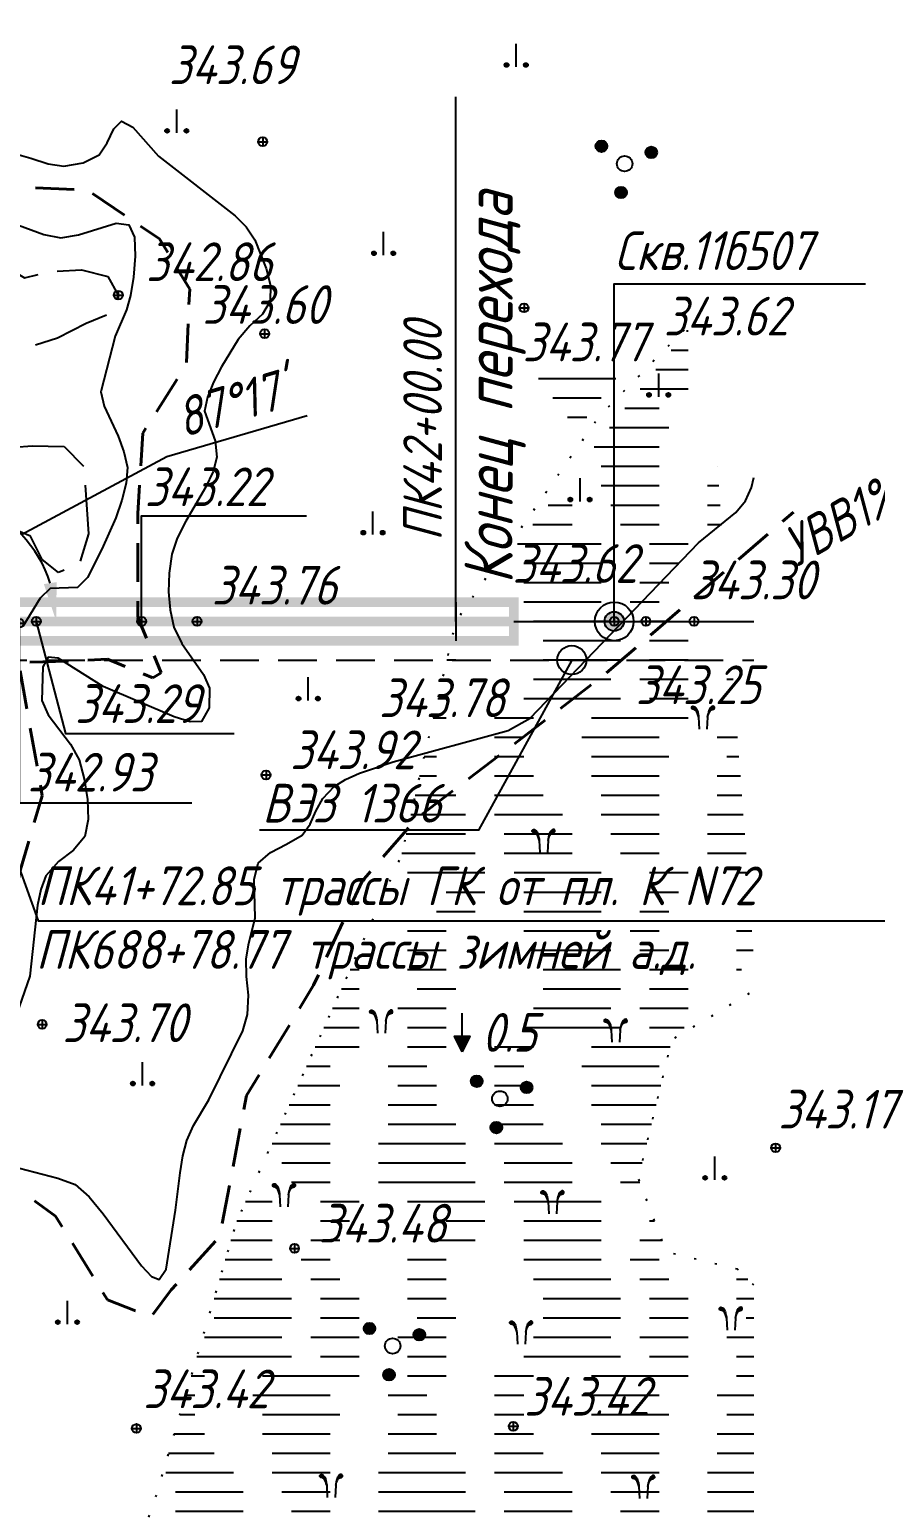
# Model space of a CAD drawing. Extents: x 27 to 1288, y -35 to 667.
# Drawn here: x 401.3 to 445, y 303.9 to 380.4 of the extents above; entities that cross this region are included whole.
import ezdxf
from ezdxf.enums import TextEntityAlignment as Align

# ---------------------------------------------------------------- set-up
doc = ezdxf.new("R2010")
doc.units = 0
doc.header["$PDMODE"] = 34
for name, pattern in [('IZ_HIDDEN', [3, 2, -1]), ('ИИDash_40_10', [5, 4, -1]), ('ИИDot', [1, 0, -1])]:
    doc.linetypes.add(name, pattern=pattern)
for name, color, linetype, lineweight in [('ИИ_БОЛОТО_025', 3, 'Continuous', 25), ('ИИ_ГЕОФИЗИКА_025', 7, 'Continuous', 25), ('ИИ_ГИДРОГРАФИЯ_025', 3, 'Continuous', 25), ('ИИ_ГИДРОЛОГИЯ_025', 150, 'Continuous', 25), ('ИИ_КОНТУР_025', 7, 'ИИDot', 25), ('ИИ_ОТМЕТКА_025', 7, 'Continuous', 25), ('ИИ_ПИКЕТАЖ_025', 7, 'Continuous', 25), ('ИИ_РАЗМЕР_025', 7, 'Continuous', 25), ('ИИ_РЕЛЬЕФ_025', 34, 'Continuous', 25), ('ИИ_СКВАЖИНА_025', 7, 'Continuous', 25), ('ИИ_ТРАССА_ТРУБ_025', 7, 'Continuous', 25), ('ИИ_УГОДЬЯ_025', 7, 'Continuous', 25)]:
    doc.layers.add(name, color=color, linetype=linetype, lineweight=lineweight)
doc.layers.add('ТХ-Л', color=140, linetype='Continuous')
doc.styles.add('VNIPISIMPLEXCUR', font='simplex.shx', dxfattribs={"width": 0.8, "oblique": 15})
doc.dimstyles.new('ИИ-1000-м-dm$2', dxfattribs={"dimtxt": 2.5, "dimasz": 2.5, "dimexe": 1.25, "dimexo": 0, "dimgap": 1, "dimtad": 2, "dimtoh": 1, "dimzin": 1, "dimdsep": 46, "dimtxsty": 'VNIPISIMPLEXCUR', "dimcen": 2.5, "dimaunit": 1, "dimazin": 0, "dimtfac": 1, "dimtmove": 1, "dimatfit": 2, "dimfxl": 1, "dimarcsym": 0})
pattern_1 = [(360, (-9875.186, -9650.137), (6e-15, 17), [5, -1.5, 2, -2.5, 2, -4]), (360, (-9874.686, -9649.137), (6e-15, 17), [4, -1.5, 2.5, -2, 2.5, -4.5]), (360, (-9874.186, -9648.137), (6e-15, 17), [4, -1.5, 2, -3, 2, -4.5]), (360, (-9874.186, -9647.137), (6e-15, 17), [4, -1.5, 2, -2.5, 2, -5]), (360, (-9874.686, -9646.137), (6e-15, 17), [4, -1.5, 1.5, -3.5, 2, -4.5]), (360, (-9875.186, -9645.137), (6e-15, 17), [4, -1.5, 1.5, -4, 2, -4]), (360, (-9875.186, -9644.137), (6e-15, 17), [4, -2, 1.5, -5, 2, -2.5]), (360, (-9875.186, -9643.137), (6e-15, 17), [4, -2.5, 1.5, -5, 2, -2]), (360, (-9875.686, -9642.137), (6e-15, 17), [4.5, -2.5, 2, -2.5, 4, -1.5]), (360, (-9876.186, -9641.137), (6e-15, 17), [3.5, -2.5, 2, -2.5, 5, -1.5]), (360, (-9876.186, -9640.137), (6e-15, 17), [3.5, -2, 2.5, -2.5, 4.5, -2]), (360, (-9876.686, -9639.137), (6e-15, 17), [3.5, -2, 3, -2.5, 4.5, -1.5]), (360, (-9876.686, -9638.137), (6e-15, 17), [2.5, -3, 3, -3, 3.5, -2]), (360, (-9876.686, -9637.137), (6e-15, 17), [2, -3, 3.5, -3, 2.5, -3]), (360, (-9876.686, -9636.137), (6e-15, 17), [1.5, -3.5, 4, -3, 2, -3]), (360, (-9876.686, -9635.137), (6e-15, 17), [1.5, -3, 4, -3, 2, -3.5]), (360, (-9876.686, -9634.137), (6e-15, 17), [2, -3, 5, -2.5, 2, -2.5])]

# ---------------------------------------------------------------- blocks, each defined once
blk = doc.blocks.new('ИИ053951')
at = {"linetype": 'Continuous', "lineweight": 25}
h = blk.add_hatch(color=0, dxfattribs=at)
edge = h.paths.add_edge_path()
edge.add_arc((-1.403, 0.53), 0.3, 0, 360)
h = blk.add_hatch(color=0, dxfattribs=at)
edge = h.paths.add_edge_path()
edge.add_arc((1.16, 0.95), 0.3, 0, 360)
h = blk.add_hatch(color=0, dxfattribs=at)
edge = h.paths.add_edge_path()
edge.add_arc((0.243, -1.48), 0.3, 0, 360)
at = {"color": 0, "linetype": 'Continuous', "lineweight": 25}
for centre, radius in [((-1.403, 0.53), 0.3), ((1.16, 0.95), 0.3), ((0, 0), 0.4), ((0.243, -1.48), 0.3)]:
    blk.add_circle(centre, radius, dxfattribs=at)
blk = doc.blocks.new('ИИ05403')
at = {"linetype": 'Continuous', "lineweight": 25}
for points in [[(-0.372, 1.104), (-0.431, 1.161), (-0.48, 1.184), (-0.522, 1.188), (-0.557, 1.174), (-0.584, 1.138), (-0.586, 1.087), (-0.571, 1.061), (-0.533, 1.036), (-0.476, 1.021), (-0.421, 1.002), (-0.364, 0.955), (-0.323, 0.896), (-0.283, 0.809), (-0.251, 0.709), (-0.232, 0.626), (-0.236, 0.688), (-0.255, 0.786), (-0.277, 0.879), (-0.302, 0.97), (-0.328, 1.042)], [(0.421, 1.002), (0.476, 1.021), (0.533, 1.036), (0.571, 1.061), (0.586, 1.087), (0.584, 1.138), (0.557, 1.174), (0.522, 1.188), (0.48, 1.184), (0.431, 1.161), (0.372, 1.104), (0.328, 1.042), (0.302, 0.97), (0.277, 0.879), (0.255, 0.786), (0.236, 0.688), (0.232, 0.626), (0.251, 0.709), (0.283, 0.809), (0.323, 0.896), (0.364, 0.955)]]:
    blk.add_hatch(color=0, dxfattribs=at).paths.add_polyline_path(points)
at = {"color": 0, "linetype": 'Continuous', "lineweight": 25}
for points in [[(-0.232, 0.626), (-0.251, 0.709), (-0.283, 0.809), (-0.323, 0.896), (-0.364, 0.955), (-0.421, 1.002), (-0.476, 1.021), (-0.533, 1.036), (-0.571, 1.061), (-0.586, 1.087), (-0.584, 1.138), (-0.557, 1.174), (-0.522, 1.188), (-0.48, 1.184), (-0.431, 1.161), (-0.372, 1.104), (-0.328, 1.042), (-0.302, 0.97), (-0.277, 0.879), (-0.255, 0.786), (-0.236, 0.688), (-0.232, 0.626), (-0.2, 0)], [(0.232, 0.626), (0.251, 0.709), (0.283, 0.809), (0.323, 0.896), (0.364, 0.955), (0.421, 1.002), (0.476, 1.021), (0.533, 1.036), (0.571, 1.061), (0.586, 1.087), (0.584, 1.138), (0.557, 1.174), (0.522, 1.188), (0.48, 1.184), (0.431, 1.161), (0.372, 1.104), (0.328, 1.042), (0.302, 0.97), (0.277, 0.879), (0.255, 0.786), (0.236, 0.688), (0.232, 0.626), (0.2, 0)]]:
    blk.add_lwpolyline(points, dxfattribs=at)
blk = doc.blocks.new('ИИ05407')
at = {"linetype": 'Continuous', "lineweight": 25}
h = blk.add_hatch(color=0, dxfattribs=at)
edge = h.paths.add_edge_path()
edge.add_arc((-0.5, 0.1), 0.1, 0, 360)
h = blk.add_hatch(color=0, dxfattribs=at)
edge = h.paths.add_edge_path()
edge.add_arc((0.5, 0.1), 0.1, 0, 360)
at = {"color": 0, "linetype": 'Continuous', "lineweight": 25}
blk.add_lwpolyline([(0, 0), (0, 1.2)], dxfattribs=at)
for centre in [(-0.5, 0.1), (0.5, 0.1)]:
    blk.add_circle(centre, 0.1, dxfattribs=at)
blk = doc.blocks.new('ИИ05468')
at = {"color": 0, "linetype": 'Continuous', "lineweight": 25}
for points in [[(-2, 1), (2, 1)], [(-1.25, 0), (1.25, 0)], [(-0.5, -1), (0.5, -1)]]:
    blk.add_lwpolyline(points, dxfattribs=at)
blk = doc.blocks.new('PICKET')
at = {"color": 0, "linetype": 'Continuous', "lineweight": 25}
for p, q in [((-0.23, 0), (0.23, 0)), ((0, 0.23), (0, -0.23))]:
    blk.add_line(p, q, dxfattribs=at)
blk.add_circle((0, 0), 0.23, dxfattribs=at)
at = {"color": 0, "linetype": 'Continuous', "style": 'VNIPISIMPLEXCUR', "oblique": 15, "width": 0.8}
blk.add_attdef('OTMETKA', (1.25, 0.3), '', height=2, dxfattribs=at)
at = {"color": 8, "linetype": 'Continuous', "style": 'VNIPISIMPLEXCUR', "oblique": 15, "width": 0.8, "flags": 1}
blk.add_attdef('NOMER', (1.25, -2.7), '', height=2, dxfattribs=at)
blk = doc.blocks.new('ИИ15001')
at = {"color": 0, "linetype": 'Continuous', "lineweight": 25}
blk.add_lwpolyline([(0, 1), (0, -1)], dxfattribs=at)
at = {"color": 0, "linetype": 'Continuous', "lineweight": 25, "style": 'VNIPISIMPLEXCUR', "oblique": 15, "width": 0.8}
blk.add_attdef('STATIONING', text='', height=2, dxfattribs=at).set_placement((0, 2), align=Align.CENTER)
at = {"color": 7, "linetype": 'Continuous', "lineweight": 25, "style": 'VNIPISIMPLEXCUR', "oblique": 15, "width": 0.8}
blk.add_attdef('HEIGHT', text='', height=2, dxfattribs=at).set_placement((0, -2), align=Align.TOP_CENTER)
blk = doc.blocks.new('ИИ150022')
at = {"linetype": 'Continuous', "lineweight": 25}
h = blk.add_hatch(color=0, dxfattribs=at)
edge = h.paths.add_edge_path()
edge.add_arc((0, 0), 0.3, 0, 360)
at = {"color": 0, "linetype": 'Continuous', "lineweight": 25}
blk.add_circle((0, 0), 0.3, dxfattribs=at)
at = {"color": 0, "linetype": 'Continuous', "style": 'VNIPISIMPLEXCUR', "oblique": 15, "width": 0.8}
for tag, p in [('STATIONING1', (1, 4.7)), ('STATIONING2', (1, 1.3))]:
    blk.add_attdef(tag, p, '', height=2, dxfattribs=at)
at = {"color": 7, "linetype": 'Continuous', "style": 'VNIPISIMPLEXCUR', "oblique": 15, "width": 0.8}
blk.add_attdef('HEIGHT', text='', height=2, dxfattribs=at).set_placement((0, -1.3), align=Align.TOP_CENTER)
blk = doc.blocks.new('*D39')
at = {"layer": 'Defpoints', "color": 0, "transparency": 16777216}
for p in [(400.908, 449.847), (399.589, 355.38), (299.105, 349.863), (438.723, 349.861), (391.42, 249.785)]:
    blk.add_point(p, dxfattribs=at)
at = {"layer": 'ИИ_РАЗМЕР_025', "color": 0, "lineweight": -2, "transparency": 16777216}
for p, q in [((408.369, 358.373), (415.625, 360.505)), ((400.865, 354.343), (408.369, 358.373))]:
    blk.add_line(p, q, dxfattribs=at)
blk.add_arc((396.166, 349.862), 6.493, 17.71807, 69.56616, dxfattribs=at)
at = {"layer": 'ИИ_РАЗМЕР_025', "color": 0, "transparency": 16777216}
for points in [[(398.366, 355.62), (398.5, 356.273), (396.474, 356.348)], [(402.681, 351.889), (402.022, 351.786), (402.659, 349.862)]]:
    blk.add_solid(points, dxfattribs=at)
at = {"layer": 'ИИ_РАЗМЕР_025', "color": 0, "transparency": 16777216, "insert": (411.76, 361.132), "char_height": 2, "attachment_point": 5, "rotation": 16.37319, "style": 'VNIPISIMPLEXCUR'}
blk.add_mtext("87°17'", dxfattribs=at)
blk = doc.blocks.new('ИИ05466')
at = {"linetype": 'Continuous', "lineweight": 25}
blk.add_hatch(color=0, dxfattribs=at).paths.add_polyline_path([(0, 0), (-0.4, 0.8), (0.4, 0.8)])
at = {"color": 0, "linetype": 'Continuous', "lineweight": 25}
for points in [[(0, 0), (0, 2)], [(0, 0), (-0.4, 0.8), (0.4, 0.8), (0, 0)]]:
    blk.add_lwpolyline(points, dxfattribs=at)
at = {"color": 0, "linetype": 'Continuous', "style": 'VNIPISIMPLEXCUR', "oblique": 15, "width": 0.8}
blk.add_attdef('DEPTH', (1, 0), '', height=2, dxfattribs=at)
blk = doc.blocks.new('ИИ22001')
at = {"color": 0, "linetype": 'Continuous', "lineweight": 25}
blk.add_circle((0, 0), 0.75, dxfattribs=at)
at = {"color": 0, "linetype": 'Continuous', "style": 'VNIPISIMPLEXCUR', "oblique": 15, "width": 0.8}
blk.add_attdef('NUMBER', (1.7, -1), '', height=2, dxfattribs=at)
blk = doc.blocks.new('ИИ25001')
at = {"linetype": 'Continuous'}
h = blk.add_hatch(color=0, dxfattribs=at)
edge = h.paths.add_edge_path()
edge.add_arc((0, 0), 0.5, 0, 360)
at = {"color": 0, "linetype": 'Continuous'}
for radius in [1, 0.5]:
    blk.add_circle((0, 0), radius, dxfattribs=at)
at = {"color": 0, "style": 'VNIPISIMPLEXCUR', "oblique": 15, "width": 0.8}
for tag, p in [('NUMBER', (2, 0.7)), ('STS', (14.218, 0.7)), ('EGWL', (38.317, 0.7)), ('TFS', (19.079, -1)), ('HEIGHT', (2, -2.7)), ('FS', (14.218, -2.7)), ('AGWL', (36.594, -2.7))]:
    blk.add_attdef(tag, p, '', height=2, dxfattribs=at)
at = {"color": 253, "style": 'VNIPISIMPLEXCUR', "oblique": 15, "width": 0.8, "flags": 1}
for tag, p in [('DATE', (-2.5, -0.8)), ('NOTE1', (-2.5, -3.2)), ('NOTE2', (-2.5, -5.6))]:
    blk.add_attdef(tag, text='', height=1.6, dxfattribs=at).set_placement(p, align=Align.RIGHT)

msp = doc.modelspace()

# ---------------------------------------------------------------- hatches: boundary and pattern name
at = {"layer": 'ИИ_БОЛОТО_025'}
h = msp.add_hatch(dxfattribs=at)
h.set_pattern_fill('ИИ_БОЛОТО', color=256, angle=-16.37319, style=0, pattern_type=2)
h.set_pattern_definition(pattern_1)
h.paths.add_polyline_path([(438.723, 332.524), (436.22, 366.11), (423.314, 349.861), (421.379, 341.606), (420.515, 337.806), (417.906, 331.999), (411.949, 318.757), (407.836, 304.757), (404.147, 293.967), (401.817, 289.109), (402.696, 274.535), (405.234, 268.248), (408.825, 264.228), (411.152, 261.612), (414.804, 261.312), (420.648, 263.203), (422.503, 264.062), (437.875, 316.383), (434.211, 317.265), (432.754, 321.081), (434.486, 328.237), (438.67, 332.46)])
h = msp.add_hatch(dxfattribs=at)
h.set_pattern_fill('ИИ_БОЛОТО', color=256, angle=-16.37319, style=0, pattern_type=2)
h.set_pattern_definition(pattern_1)
h.paths.add_polyline_path([(438.746, 283.819), (438.723, 283.819), (438.723, 315.553), (438.677, 315.613), (437.875, 316.383), (422.503, 264.062), (425.68, 265.009), (430.662, 265.546), (435.13, 264.669)])

# ---------------------------------------------------------------- linework, layer by layer
at = {"layer": 'ИИ_ГЕОФИЗИКА_025', "linetype": 'IZ_HIDDEN', "flags": 128}
msp.add_lwpolyline([(120.134, 347.863), (299.105, 347.863), (438.723, 347.861)], dxfattribs=at)
at = {"layer": 'ИИ_ГЕОФИЗИКА_025', "flags": 128}
msp.add_lwpolyline([(429.314, 347.861), (424.497, 339.077), (413.172, 339.077)], dxfattribs=at)
at = {"layer": 'ИИ_ГИДРОГРАФИЯ_025', "linetype": 'ИИDash_40_10', "flags": 128}
msp.add_lwpolyline([(392.842, 363.675), (394.508, 364.826), (396.497, 368.768), (397.61, 370.324), (398.591, 370.52), (399.548, 369.533), (400.14, 368.154), (401.018, 367.606), (402.406, 367.945), (403.971, 368.022), (405.333, 367.692), (405.869, 366.72), (405.408, 365.752), (404.215, 365.253), (402.72, 364.49), (399.475, 363.488), (397.881, 361.881), (397.14, 359.358), (397.741, 358.434), (399.389, 358.764), (401.419, 358.938), (403.073, 358.902), (404.095, 357.854), (404.321, 354.383), (403.857, 352.821), (402.779, 352.386), (401.935, 353.05), (401.336, 354.264), (399.594, 354.983), (398.233, 354.594), (395.957, 353.353), (393.907, 353.166), (392.274, 353.687), (391.936, 354.659), (393.247, 355.727), (393.998, 356.586), (394.065, 358.227), (392.756, 360.563), (392.569, 361.905)], close=True, dxfattribs=at)
at = {"layer": 'ИИ_ГИДРОЛОГИЯ_025', "linetype": 'IZ_HIDDEN', "lineweight": 40, "flags": 128}
msp.add_lwpolyline([(438.252, 391.639), (432.796, 393.803), (430.198, 393.977), (425.002, 393.977), (421.191, 395.102), (416.342, 397.266), (408.374, 398.478), (401.1, 399.171), (395.73, 399.171), (391.833, 395.535), (386.955, 384.693), (381.153, 380.884), (373.012, 375.863), (367.903, 372.659), (365.738, 370.409), (360.066, 350.078), (359.493, 337.956), (361.529, 321.199), (367.001, 318.983), (375.378, 319.189), (384.923, 318.708), (393.712, 331.133), (392.201, 343.351), (388.15, 348.911), (391.112, 362.184), (393.45, 366.946), (396.568, 372.227), (400.552, 372.313), (404.276, 372.14), (407.999, 369.629), (409.558, 367.032), (409.385, 363.136), (407.133, 359.587), (406.874, 355.431), (406.874, 350.063), (408.086, 347.207), (407.653, 346.947), (405.315, 347.899), (403.323, 347.813), (400.725, 347.726), (401.937, 340.849), (400.811, 337.04), (399.512, 330.893), (398.126, 326.91), (397.866, 323.794), (398.213, 321.802), (400.724, 320.504), (402.63, 319.119), (405.314, 314.79), (407.566, 313.924), (408.605, 315.309), (411.117, 318.08), (412.502, 325.352), (415.966, 331.066), (418.478, 336.434), (421.249, 339.637), (430.895, 347.019), (440.768, 355.503)], dxfattribs=at)
at = {"layer": 'ИИ_КОНТУР_025', "flags": 128}
for points in [[(435.897, 365.7), (430.762, 360.501), (423.314, 349.861), (421.379, 341.606), (420.515, 337.806), (417.906, 331.999), (411.949, 318.757), (407.836, 304.757), (404.147, 293.967), (401.817, 289.109), (402.696, 274.535), (405.234, 268.248), (408.825, 264.228), (411.152, 261.612), (414.804, 261.312), (420.648, 263.203), (422.503, 264.062)], [(437.875, 316.383), (434.211, 317.265), (432.754, 321.081), (434.486, 328.237), (438.723, 330.781)], [(438.723, 315.553), (438.677, 315.613), (437.875, 316.383)]]:
    msp.add_lwpolyline(points, dxfattribs=at)
at = {"layer": 'ИИ_ОТМЕТКА_025'}
for points, elevation in [([(407.076, 349.862), (407.076, 355.313), (415.6, 355.313)], 343.22), ([(400.75, 349.766), (400.75, 340.486), (409.664, 340.486)], 342.93), ([(401.627, 349.862), (403.135, 344.067), (411.86, 344.067)], 343.29)]:
    msp.add_lwpolyline(points, dxfattribs=dict(at, elevation=elevation))
at = {"layer": 'ИИ_ПИКЕТАЖ_025', "color": 4, "elevation": 343.78}
msp.add_lwpolyline([(423.314, 349.861), (423.314, 376.965)], dxfattribs=at)
at = {"layer": 'ИИ_ПИКЕТАЖ_025', "elevation": 342.87}
msp.add_lwpolyline([(396.166, 349.862), (401.721, 334.388), (450.534, 334.388)], dxfattribs=at)
at = {"layer": 'ИИ_РЕЛЬЕФ_025'}
for points, elevation in [([(400.378, 374.069), (401.34, 373.791), (402.239, 373.501), (403.046, 373.388), (404.047, 373.556), (404.874, 373.975), (405.296, 374.584), (405.634, 375.319), (406.029, 375.706), (406.622, 375.399), (407.954, 373.899), (411.903, 370.82), (412.485, 370.244), (412.932, 369.585), (413.507, 368.099), (413.734, 367.223), (413.725, 366.405), (413.321, 365.741), (412.676, 365.136), (412.058, 364.434), (411.198, 363.013), (410.793, 362.22), (410.482, 361.44), (410.325, 360.722), (410.876, 359.197), (410.96, 358.344), (410.768, 357.607), (410.376, 356.787), (409.36, 355.031), (408.918, 354.158), (408.641, 353.331), (408.496, 352.352), (408.465, 351.39), (408.547, 350.457), (408.74, 349.563), (409.145, 348.714), (410.281, 347.118), (410.581, 346.4), (410.564, 345.392), (410.168, 344.69), (409.578, 344.662), (408.749, 344.933), (405.083, 346.497), (402.767, 347.953), (402.244, 348.013), (401.973, 347.505), (401.913, 345.769), (402.249, 345.037), (403.389, 343.515), (403.84, 342.701), (404.107, 341.724), (404.281, 340.659), (404.31, 339.624), (404.139, 338.734), (403.557, 338.038), (402.782, 337.457), (402.121, 336.713), (401.858, 336.012), (401.685, 335.193), (401.298, 331.525), (400.067, 328.011)], 343.5), ([(400.388, 370.453), (402.027, 369.851), (402.898, 369.688), (403.811, 369.836), (405.755, 370.445), (406.408, 370.352), (406.704, 369.721), (406.748, 368.734), (406.646, 367.645), (406.502, 366.709), (406.295, 365.957), (405.713, 364.603), (404.969, 361.726), (405.132, 360.986), (405.856, 359.433), (406.151, 358.624), (406.348, 357.814), (406.267, 356.998), (406.046, 356.116), (405.733, 355.219), (405.016, 353.59), (404.271, 352.134), (403.762, 351.614), (402.339, 351.551), (401.832, 351.055), (400.926, 349.591)], 343), ([(400.759, 321.598), (402.744, 321.082), (403.644, 320.764), (404.362, 320.115), (405.087, 319.25), (407.064, 316.55), (407.578, 316.01), (407.982, 315.848), (408.35, 316.386), (408.831, 319.44), (409.059, 321.354), (409.209, 322.243), (409.414, 323.026), (409.756, 323.803), (410.557, 325.133), (412.301, 328.705), (412.549, 329.536), (412.603, 330.544), (412.501, 331.5), (412.473, 332.405), (412.593, 333.14), (412.947, 334.532), (412.889, 336.522), (413.105, 337.365), (413.732, 337.912), (414.569, 338.344), (415.374, 338.818), (415.779, 339.388), (416.082, 340.045), (416.447, 340.715), (417.033, 341.324), (417.618, 341.683), (418.334, 342.013), (420.07, 342.607), (426.024, 344.225), (427.168, 344.866), (435.862, 353.912), (437.798, 355.489), (438.297, 356.095), (438.606, 356.785), (438.723, 357.299)], 343.5)]:
    msp.add_lwpolyline(points, dxfattribs=dict(at, elevation=elevation))
at = {"layer": 'ИИ_СКВАЖИНА_025', "flags": 128}
msp.add_lwpolyline([(431.506, 349.861), (431.506, 367.297), (444.49, 367.297)], dxfattribs=at)
at = {"layer": 'ИИ_ТРАССА_ТРУБ_025', "color": 4}
msp.add_lwpolyline([(426.314, 349.861), (438.723, 349.861)], dxfattribs=at)
at = {"layer": 'ТХ-Л', "const_width": 0.5, "elevation": 343.78}
msp.add_lwpolyline([(365.314, 348.861), (365.314, 350.861), (426.314, 350.861), (426.314, 348.861), (365.314, 348.861)], dxfattribs=at)
at = {"layer": 'ТХ-Л', "linetype": 'IZ_HIDDEN', "const_width": 0.5, "elevation": 343.78}
msp.add_lwpolyline([(365.314, 349.861), (426.314, 349.861)], dxfattribs=at)

# ---------------------------------------------------------------- block references
at = {"layer": 'ИИ_БОЛОТО_025', "rotation": 359.9998644233977}
msp.add_blockref('ИИ05468', (429.587, 361.419), dxfattribs=at)
at = {"layer": 'ИИ_БОЛОТО_025', "color": 7, "rotation": 359.9998644233977}
msp.add_blockref('ИИ05466', (423.649, 327.618), dxfattribs=at).add_auto_attribs({'DEPTH': '0.5'})
at = {"layer": 'ИИ_ГЕОФИЗИКА_025'}
ref = msp.add_blockref('ИИ22001', (429.314, 347.861), dxfattribs=dict(at, rotation=359.9998644233977))
ref.add_attrib('NUMBER', 'ВЭЗ 1366', (413.317, 339.464), dxfattribs={"layer": '0', "color": 0, "height": 2, "style": 'VNIPISIMPLEXCUR', "oblique": 15, "width": 0.8})
at = {"layer": 'ИИ_ОТМЕТКА_025'}
ref = msp.add_blockref('PICKET', (413.334, 374.647, 343.69), dxfattribs=dict(at, rotation=359.9998644233977))
ref.add_attrib('OTMETKA', '343.69', (408.485, 377.623, 343.69), dxfattribs={"layer": '0', "color": 0, "linetype": 'Continuous', "height": 2, "rotation": 359.99986, "style": 'VNIPISIMPLEXCUR', "oblique": 15, "width": 0.8})
ref = msp.add_blockref('PICKET', (405.869, 366.72), dxfattribs=dict(at, rotation=359.9998644233977))
ref.add_attrib('OTMETKA', '342.86', (407.306, 367.446), dxfattribs={"layer": '0', "color": 0, "linetype": 'Continuous', "height": 2, "rotation": 359.99986, "style": 'VNIPISIMPLEXCUR', "oblique": 15, "width": 0.8})
ref = msp.add_blockref('PICKET', (413.432, 364.728, 343.6), dxfattribs=dict(at, rotation=359.9998644233977))
ref.add_attrib('OTMETKA', '343.60', (410.221, 365.233, 343.6), dxfattribs={"layer": '0', "color": 0, "linetype": 'Continuous', "height": 2, "rotation": 359.99986, "style": 'VNIPISIMPLEXCUR', "oblique": 15, "width": 0.8})
ref = msp.add_blockref('PICKET', (426.842, 366.062, 343.77), dxfattribs=dict(at, rotation=359.9998644233977))
ref.add_attrib('OTMETKA', '343.77', (426.772, 363.3, 343.77), dxfattribs={"layer": '0', "color": 0, "linetype": 'Continuous', "height": 2, "rotation": 359.99986, "style": 'VNIPISIMPLEXCUR', "oblique": 15, "width": 0.8})
ref = msp.add_blockref('PICKET', (407.076, 349.862, 343.22), dxfattribs=dict(at, rotation=359.9998644233977))
ref.add_attrib('OTMETKA', '343.22', (407.237, 355.815, 343.22), dxfattribs={"layer": '0', "color": 0, "linetype": 'Continuous', "height": 2, "rotation": 359.99986, "style": 'VNIPISIMPLEXCUR', "oblique": 15, "width": 0.8})
ref = msp.add_blockref('PICKET', (431.506, 349.861, 343.62), dxfattribs=dict(at, rotation=359.9998644233977))
ref.add_attrib('OTMETKA', '343.62', (426.255, 351.851, 343.62), dxfattribs={"layer": '0', "color": 0, "linetype": 'Continuous', "height": 2, "rotation": 359.99986, "style": 'VNIPISIMPLEXCUR', "oblique": 15, "width": 0.8})
ref = msp.add_blockref('PICKET', (435.631, 349.861, 343.3), dxfattribs=dict(at, rotation=359.9998644233977))
ref.add_attrib('OTMETKA', '343.30', (435.478, 351, 343.3), dxfattribs={"layer": '0', "color": 0, "linetype": 'Continuous', "height": 2, "rotation": 359.99986, "style": 'VNIPISIMPLEXCUR', "oblique": 15, "width": 0.8})
ref = msp.add_blockref('PICKET', (409.941, 349.862, 343.76), dxfattribs=dict(at, rotation=359.9998644233977))
ref.add_attrib('OTMETKA', '343.76', (410.703, 350.727, 343.76), dxfattribs={"layer": '0', "color": 0, "linetype": 'Continuous', "height": 2, "rotation": 359.99986, "style": 'VNIPISIMPLEXCUR', "oblique": 15, "width": 0.8})
ref = msp.add_blockref('PICKET', (400.75, 349.766, 342.93), dxfattribs=dict(at, rotation=359.9998644233977))
ref.add_attrib('OTMETKA', '342.93', (401.185, 341.067, 514.849), dxfattribs={"layer": '0', "color": 0, "linetype": 'Continuous', "height": 2, "rotation": 359.99986, "style": 'VNIPISIMPLEXCUR', "oblique": 15, "width": 0.8})
ref = msp.add_blockref('PICKET', (401.627, 349.862, 343.29), dxfattribs=dict(at, rotation=359.9998644233977))
ref.add_attrib('OTMETKA', '343.29', (403.633, 344.609, 343.29), dxfattribs={"layer": '0', "color": 0, "linetype": 'Continuous', "height": 2, "rotation": 359.99986, "style": 'VNIPISIMPLEXCUR', "oblique": 15, "width": 0.8})
ref = msp.add_blockref('PICKET', (433.142, 349.861, 343.25), dxfattribs=dict(at, rotation=359.9998644233977))
ref.add_attrib('OTMETKA', '343.25', (432.624, 345.584, 343.25), dxfattribs={"layer": '0', "color": 0, "linetype": 'Continuous', "height": 2, "rotation": 359.99986, "style": 'VNIPISIMPLEXCUR', "oblique": 15, "width": 0.8})
at = {"layer": 'ИИ_ОТМЕТКА_025', "rotation": 359.9998644233977}
for p, values in [((413.506, 341.922, 343.92), {'OTMETKA': '343.92'}), ((414.979, 317.454, 343.48), {'OTMETKA': '343.48'})]:
    msp.add_blockref('PICKET', p, dxfattribs=at).add_auto_attribs(values)
at = {"layer": 'ИИ_ОТМЕТКА_025'}
ref = msp.add_blockref('PICKET', (401.933, 329.031, 343.7), dxfattribs=dict(at, rotation=359.9998644233977))
ref.add_attrib('OTMETKA', '343.70', (402.986, 328.116, 343.7), dxfattribs={"layer": '0', "color": 0, "linetype": 'Continuous', "height": 2, "rotation": 359.99986, "style": 'VNIPISIMPLEXCUR', "oblique": 15, "width": 0.8})
ref = msp.add_blockref('PICKET', (439.852, 322.654, 343.17), dxfattribs=dict(at, rotation=359.9998644233977))
ref.add_attrib('OTMETKA', '343.17', (439.992, 323.649, 343.17), dxfattribs={"layer": '0', "color": 0, "linetype": 'Continuous', "height": 2, "rotation": 359.99986, "style": 'VNIPISIMPLEXCUR', "oblique": 15, "width": 0.8})
ref = msp.add_blockref('PICKET', (406.805, 308.151, 343.42), dxfattribs=dict(at, rotation=359.9998644233977))
ref.add_attrib('OTMETKA', '343.42', (407.162, 309.195, 343.42), dxfattribs={"layer": '0', "color": 0, "linetype": 'Continuous', "height": 2, "rotation": 359.99986, "style": 'VNIPISIMPLEXCUR', "oblique": 15, "width": 0.8})
ref = msp.add_blockref('PICKET', (426.286, 308.264, 343.42), dxfattribs=dict(at, rotation=359.9998644233977))
ref.add_attrib('OTMETKA', '343.42', (426.85, 308.811, 343.42), dxfattribs={"layer": '0', "color": 0, "linetype": 'Continuous', "height": 2, "rotation": 359.99986, "style": 'VNIPISIMPLEXCUR', "oblique": 15, "width": 0.8})
at = {"layer": 'ИИ_ПИКЕТАЖ_025', "color": 4}
ref = msp.add_blockref('ИИ15001', (423.314, 349.861, 343.78), dxfattribs=dict(at, rotation=359.9995019578421))
ref.add_attrib('STATIONING', 'ПК42+00.00', dxfattribs={"layer": '0', "color": 0, "linetype": 'Continuous', "lineweight": 25, "height": 2, "rotation": 89.9995, "style": 'VNIPISIMPLEXCUR', "oblique": 15, "width": 0.8}).set_placement((422.599, 359.685, 171.89), align=Align.CENTER)
ref.add_attrib('HEIGHT', '343.78', dxfattribs={"layer": '0', "color": 7, "linetype": 'Continuous', "lineweight": 25, "height": 2, "rotation": 359.9995, "style": 'VNIPISIMPLEXCUR', "oblique": 15, "width": 0.8}).set_placement((422.607, 346.909, 171.89), align=Align.TOP_CENTER)
at = {"layer": 'ИИ_ПИКЕТАЖ_025'}
ref = msp.add_blockref('ИИ150022', (396.166, 349.862, 342.87), dxfattribs=at)
ref.add_attrib('STATIONING1', 'ПК41+72.85 трассы ГК от пл. К N72', (401.685, 335.193, 343.5), dxfattribs={"layer": '0', "color": 0, "linetype": 'Continuous', "height": 2, "style": 'VNIPISIMPLEXCUR', "oblique": 15, "width": 0.8})
ref.add_attrib('STATIONING2', 'ПК688+78.77 трассы зимней а.д.', (401.61, 331.902, 342.87), dxfattribs={"layer": '0', "color": 0, "linetype": 'Continuous', "height": 2, "style": 'VNIPISIMPLEXCUR', "oblique": 15, "width": 0.8})
ref.add_attrib('HEIGHT', '342.87', dxfattribs={"layer": '0', "color": 7, "linetype": 'Continuous', "height": 2, "style": 'VNIPISIMPLEXCUR', "oblique": 15, "width": 0.8}).set_placement((391.478, 353.152, 342.87), align=Align.TOP_CENTER)
at = {"layer": 'ИИ_СКВАЖИНА_025'}
ref = msp.add_blockref('ИИ25001', (431.506, 349.861, 343.62), dxfattribs=at)
ref.add_attrib('NUMBER', 'Скв.11б507', (431.51, 368.019, 171.81), dxfattribs={"layer": '0', "color": 0, "height": 2, "style": 'VNIPISIMPLEXCUR', "oblique": 15, "width": 0.8})
ref.add_attrib('HEIGHT', '343.62', (434.067, 364.635, 171.81), dxfattribs={"layer": '0', "color": 0, "height": 2, "style": 'VNIPISIMPLEXCUR', "oblique": 15, "width": 0.8})
ref.add_attrib('STS', '0,4', (446.701, 368.058, 171.81), dxfattribs={"layer": '0', "color": 0, "height": 2, "style": 'VNIPISIMPLEXCUR', "oblique": 15, "width": 0.8})
ref.add_attrib('FS', '0,0', (445.806, 364.642, 171.81), dxfattribs={"layer": '0', "color": 0, "height": 2, "style": 'VNIPISIMPLEXCUR', "oblique": 15, "width": 0.8})
ref.add_attrib('TFS', 'минус 1,7%%DC', (450.675, 366.571, 171.81), dxfattribs={"layer": '0', "color": 0, "height": 2, "style": 'VNIPISIMPLEXCUR', "oblique": 15, "width": 0.8})
at = {"layer": 'ИИ_УГОДЬЯ_025'}
for name, p, rotation in [('ИИ05407', (426.44, 378.512), 359.9998644233977), ('ИИ05407', (408.891, 375.114), 359.9998644233977), ('ИИ053951', (432.043, 373.513), 343.6268088678422), ('ИИ05407', (419.584, 368.784), 359.9998644233977), ('ИИ05407', (433.805, 361.463), 359.9998644233977), ('ИИ05407', (429.737, 356.056), 359.9998644233977), ('ИИ05407', (419.035, 354.344), 359.9998644233977), ('ИИ05407', (415.688, 345.77), 359.9998644233977), ('ИИ05403', (436.1, 344.284), 359.9998644233977), ('ИИ05403', (427.855, 337.916), 359.9998644233977), ('ИИ05403', (419.466, 328.576), 359.9998644233977), ('ИИ05403', (431.582, 328.106), 359.9998644233977), ('ИИ05407', (407.125, 325.874), 359.9998644233977), ('ИИ053951', (425.596, 325.19), 343.6268088678422), ('ИИ05407', (436.707, 321.002), 359.9998644233977), ('ИИ05403', (414.437, 319.604), 359.9998644233977), ('ИИ05403', (428.318, 319.24), 359.9998644233977), ('ИИ05407', (403.241, 313.541), 359.9998644233977), ('ИИ053951', (420.05, 312.412), 343.6268088678422), ('ИИ05403', (437.539, 313.222), 359.9998644233977), ('ИИ05403', (426.698, 312.507), 359.9998644233977), ('ИИ05403', (416.874, 304.587), 359.9998644233977), ('ИИ05403', (433.012, 304.529), 359.9998644233977)]:
    msp.add_blockref(name, p, dxfattribs=dict(at, rotation=rotation))

# ---------------------------------------------------------------- texts
at = {"layer": 'ИИ_ГИДРОЛОГИЯ_025', "style": 'VNIPISIMPLEXCUR', "oblique": 15, "width": 0.8}
msp.add_text('УВВ1%%% 343.35', height=2, rotation=29.96912, dxfattribs=at).set_placement((440.962, 352.653, 10.5))
at = {"layer": 'ТХ-Л', "style": 'VNIPISIMPLEXCUR', "oblique": 15, "width": 0.8}
msp.add_text('Конец перехода', height=2.5, rotation=90, dxfattribs=at).set_placement((426.255, 351.778))

# ---------------------------------------------------------------- dimensions: what is measured, and where the dimension line sits
at = {"layer": 'ИИ_РАЗМЕР_025'}
dim = msp.add_angular_dim_2l(base=(399.589, 355.38), line1=((299.105, 349.863), (438.723, 349.861)), line2=((391.42, 249.785), (400.908, 449.847)), dimstyle='ИИ-1000-м-dm$2', override={"dimscale": 1, "dimtxt": 2, "dimasz": 2, "dimgap": 0.5, "dimlfac": 1}, dxfattribs=at)
dim.commit()
dim.dimension.update_dxf_attribs({"geometry": '*D39', "text_midpoint": (411.76, 361.132), "dimtype": 162})

doc.saveas('drawing.dxf')
